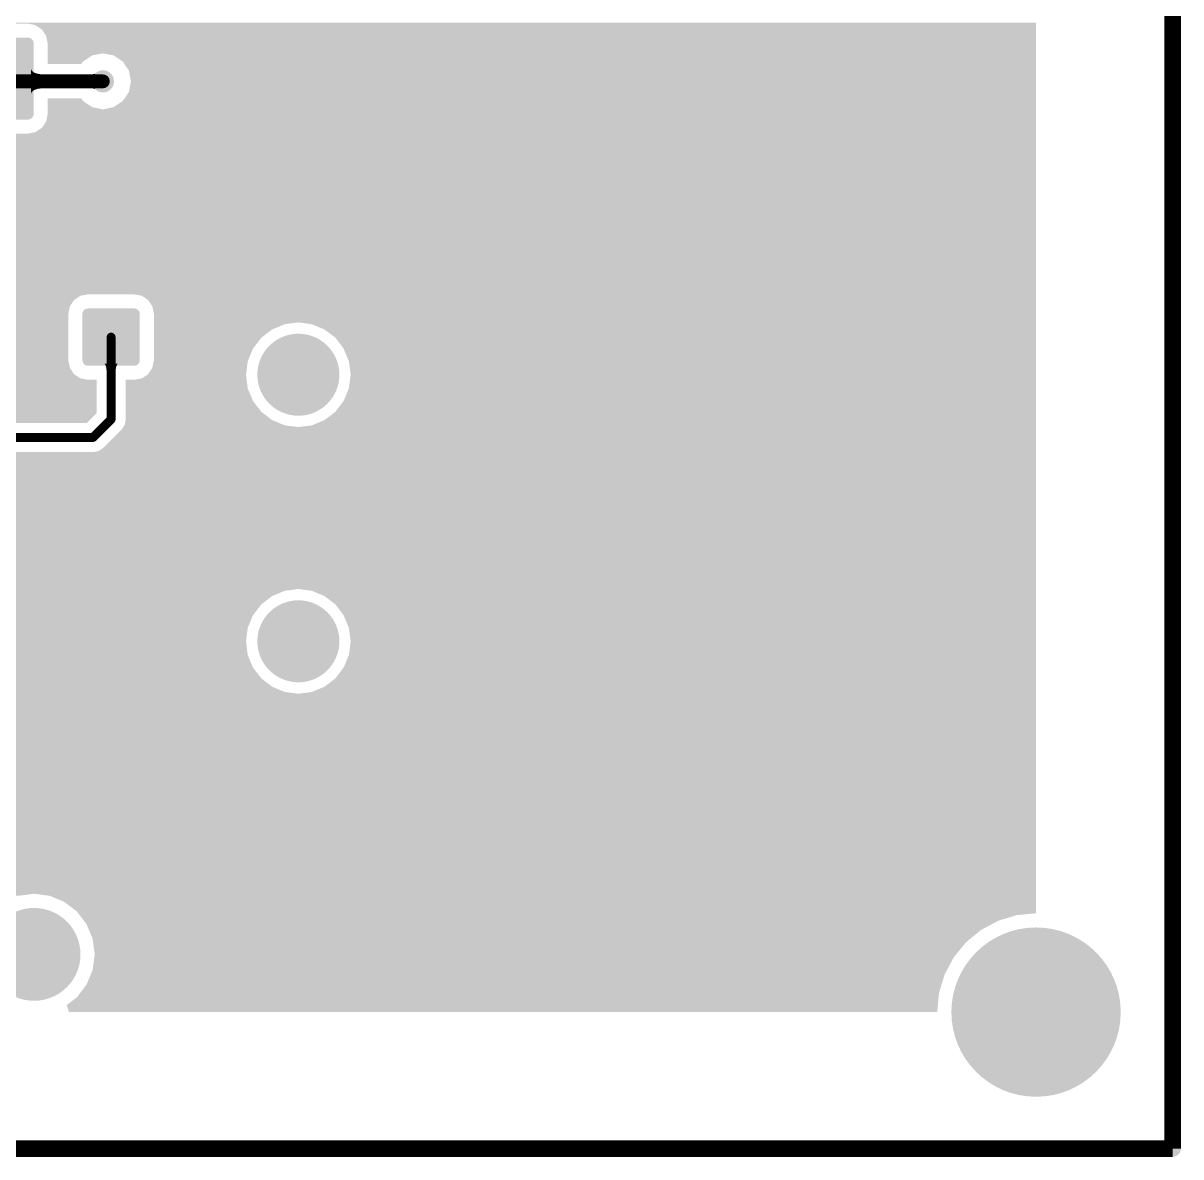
# Model space of a CAD drawing. Header units: millimetres. Extents: x -0.01 to 2.37, y -0.01 to 1.58.
# Drawn here: x 1.534 to 2.368, y -0.006 to 0.811 of the extents above; entities that cross this region are included whole.
import ezdxf

# ---------------------------------------------------------------- set-up
doc = ezdxf.new("R2010")
doc.units = ezdxf.units.MM
doc.layers.get('0').update_dxf_attribs({"linetype": 'CONTINUOUS', "lineweight": 0})
for name, color, linetype, lineweight in [('PCB_KUR_GBL', 10, 'CONTINUOUS', 0), ('PCB_KUR_GBP', 170, 'CONTINUOUS', 0), ('PCB_KUR_GBS', 176, 'CONTINUOUS', 0), ('PCB_KUR_GKO', 130, 'CONTINUOUS', 0), ('PCB_KUR_TXT', 254, 'CONTINUOUS', 0)]:
    doc.layers.add(name, color=color, linetype=linetype, lineweight=lineweight)

# ---------------------------------------------------------------- blocks, each defined once
blk = doc.blocks.new('CUSTOM_5')
for points in [[(-0.02165, 0.0254), (-0.02152, 0.02613), (0.02165, 0.0254), (0.02142, 0.02613)], [(-0.02165, -0.0254), (-0.02165, 0.0254), (0.02165, -0.0254), (0.02165, 0.0254)], [(-0.02152, 0.02613), (-0.02114, 0.02664), (0.02142, 0.02613), (0.02126, 0.02664)], [(-0.02114, 0.02664), (-0.02074, 0.02716), (0.02126, 0.02664), (0.02057, 0.02716)], [(-0.02074, 0.02716), (-0.0199, 0.02742), (0.02057, 0.02716), (0.02023, 0.02742)], [(-0.0199, 0.02742), (-0.0195, 0.02755), (0.02023, 0.02742), (0.0195, 0.02755)], [(-0.02142, -0.02613), (-0.02165, -0.0254), (0.02152, -0.02613), (0.02165, -0.0254)], [(-0.02126, -0.02664), (-0.02142, -0.02613), (0.02114, -0.02664), (0.02152, -0.02613)], [(-0.02057, -0.02716), (-0.02126, -0.02664), (0.02074, -0.02716), (0.02114, -0.02664)], [(-0.02023, -0.02742), (-0.02057, -0.02716), (0.0199, -0.02742), (0.02074, -0.02716)], [(-0.0195, -0.02755), (-0.02023, -0.02742), (0.0195, -0.02755), (0.0199, -0.02742)]]:
    blk.add_solid(points)
blk = doc.blocks.new('CUSTOM_10')
for points in [[(-0.0187, -0.01685), (-0.0187, 0.01685), (0.0187, -0.01685), (0.0187, 0.01685)], [(-0.01865, 0.01685), (-0.0186, 0.01721), (0.01865, 0.01685), (0.01852, 0.01721)], [(-0.0186, 0.01721), (-0.01813, 0.01797), (0.01852, 0.01721), (0.01823, 0.01797)], [(-0.01813, 0.01797), (-0.01797, 0.01823), (0.01823, 0.01797), (0.01782, 0.01823)], [(-0.01797, 0.01823), (-0.01697, 0.0186), (0.01782, 0.01823), (0.01721, 0.0186)], [(-0.01697, 0.0186), (-0.01685, 0.01865), (0.01721, 0.0186), (0.01685, 0.01865)], [(-0.01685, 0.01865), (-0.01685, 0.0187), (0.01685, 0.01865), (0.01685, 0.0187)], [(-0.01852, -0.01721), (-0.01865, -0.01685), (0.0186, -0.01721), (0.01865, -0.01685)], [(-0.01823, -0.01797), (-0.01852, -0.01721), (0.01813, -0.01797), (0.0186, -0.01721)], [(-0.01782, -0.01823), (-0.01823, -0.01797), (0.01797, -0.01823), (0.01813, -0.01797)], [(-0.01721, -0.0186), (-0.01782, -0.01823), (0.01697, -0.0186), (0.01797, -0.01823)], [(-0.01685, -0.01865), (-0.01721, -0.0186), (0.01685, -0.01865), (0.01697, -0.0186)], [(-0.01685, -0.0187), (-0.01685, -0.01865), (0.01685, -0.0187), (0.01685, -0.01865)]]:
    blk.add_solid(points)
blk = doc.blocks.new('ROUND_9')
h = blk.add_hatch(color=256)
edge = h.paths.add_edge_path(flags=0)
edge.add_arc((0, 0), 0.0256, 0, 360)
blk = doc.blocks.new('ROUND_11')
h = blk.add_hatch(color=256)
edge = h.paths.add_edge_path(flags=0)
edge.add_arc((0, 0), 0.0315, 0, 360)
blk = doc.blocks.new('ROUND_12')
h = blk.add_hatch(color=256)
edge = h.paths.add_edge_path(flags=0)
edge.add_arc((0, 0), 0.05905, 0, 360)
blk = doc.blocks.new('ROUND_16')
h = blk.add_hatch(color=256)
edge = h.paths.add_edge_path(flags=0)
edge.add_arc((0, 0), 0.008, 0, 360)
blk = doc.blocks.new('ROUND_7')
h = blk.add_hatch(color=256)
edge = h.paths.add_edge_path(flags=0)
edge.add_arc((0, 0), 0.00325, 0, 360)
blk = doc.blocks.new('ROUND_8')
h = blk.add_hatch(color=256)
edge = h.paths.add_edge_path(flags=0)
edge.add_arc((0, 0), 0.005, 0, 360)
blk = doc.blocks.new('CUSTOM_20')
for points in [[(-0.02365, 0.0254), (-0.02352, 0.02643), (0.02365, 0.0254), (0.02342, 0.02643)], [(-0.02364, 0.02508), (-0.02365, 0.0254), (0.02364, 0.02508), (0.02365, 0.0254)], [(-0.0236, 0.02476), (-0.02364, 0.02508), (0.0236, 0.02476), (0.02364, 0.02508)], [(-0.02352, 0.02643), (-0.02314, 0.02717), (0.02342, 0.02643), (0.02325, 0.02717)], [(-0.02314, 0.02717), (-0.0227, 0.02804), (0.02325, 0.02717), (0.02257, 0.02804)], [(-0.0227, 0.02804), (-0.02198, 0.0286), (0.02257, 0.02804), (0.02214, 0.0286)], [(-0.02198, 0.0286), (-0.02127, 0.02915), (0.02214, 0.0286), (0.02105, 0.02915)], [(-0.02127, 0.02915), (-0.02008, 0.02942), (0.02105, 0.02915), (0.02053, 0.02942)], [(-0.02008, 0.02942), (-0.0195, 0.02955), (0.02053, 0.02942), (0.0195, 0.02955)], [(-0.0236, -0.02476), (-0.0236, 0.02476), (0.0236, -0.02476), (0.0236, 0.02476)], [(-0.02364, -0.02508), (-0.0236, -0.02476), (0.02364, -0.02508), (0.0236, -0.02476)], [(-0.02365, -0.0254), (-0.02364, -0.02508), (0.02365, -0.0254), (0.02364, -0.02508)], [(-0.02342, -0.02643), (-0.02365, -0.0254), (0.02352, -0.02643), (0.02365, -0.0254)], [(-0.02325, -0.02717), (-0.02342, -0.02643), (0.02314, -0.02717), (0.02352, -0.02643)], [(-0.02257, -0.02804), (-0.02325, -0.02717), (0.0227, -0.02804), (0.02314, -0.02717)], [(-0.02214, -0.0286), (-0.02257, -0.02804), (0.02198, -0.0286), (0.0227, -0.02804)], [(-0.02105, -0.02915), (-0.02214, -0.0286), (0.02127, -0.02915), (0.02198, -0.0286)], [(-0.02053, -0.02942), (-0.02105, -0.02915), (0.02008, -0.02942), (0.02127, -0.02915)], [(-0.0195, -0.02955), (-0.02053, -0.02942), (0.0195, -0.02955), (0.02008, -0.02942)]]:
    blk.add_solid(points)
blk = doc.blocks.new('CUSTOM_28')
for points in [[(-0.02065, 0.01685), (-0.02058, 0.01751), (0.02065, 0.01685), (0.02049, 0.01751)], [(-0.02065, 0.0168), (-0.02065, 0.01685), (0.02065, 0.0168), (0.02065, 0.01685)], [(-0.02065, -0.0168), (-0.02065, 0.0168), (0.02065, -0.0168), (0.02065, 0.0168)], [(-0.02058, 0.01751), (-0.02013, 0.01854), (0.02049, 0.01751), (0.02023, 0.01854)], [(-0.02013, 0.01854), (-0.01988, 0.0191), (0.02023, 0.01854), (0.01976, 0.0191)], [(-0.01988, 0.0191), (-0.01896, 0.01987), (0.01976, 0.0191), (0.0191, 0.01987)], [(-0.01896, 0.01987), (-0.01854, 0.02022), (0.0191, 0.01987), (0.01831, 0.02022)], [(-0.01854, 0.02022), (-0.01711, 0.02057), (0.01831, 0.02022), (0.01751, 0.02057)], [(-0.01711, 0.02057), (-0.01685, 0.02064), (0.01751, 0.02057), (0.01685, 0.02064)], [(-0.01685, 0.02064), (-0.01685, 0.02065), (0.01685, 0.02064), (0.01685, 0.02065)], [(-0.02065, -0.01685), (-0.02065, -0.0168), (0.02065, -0.01685), (0.02065, -0.0168)], [(-0.02049, -0.01751), (-0.02065, -0.01685), (0.02058, -0.01751), (0.02065, -0.01685)], [(-0.02023, -0.01854), (-0.02049, -0.01751), (0.02013, -0.01854), (0.02058, -0.01751)], [(-0.01976, -0.0191), (-0.02023, -0.01854), (0.01988, -0.0191), (0.02013, -0.01854)], [(-0.0191, -0.01987), (-0.01976, -0.0191), (0.01896, -0.01987), (0.01988, -0.0191)], [(-0.01831, -0.02022), (-0.0191, -0.01987), (0.01854, -0.02022), (0.01896, -0.01987)], [(-0.01751, -0.02057), (-0.01831, -0.02022), (0.01711, -0.02057), (0.01854, -0.02022)], [(-0.01685, -0.02064), (-0.01751, -0.02057), (0.01685, -0.02064), (0.01711, -0.02057)], [(-0.01685, -0.02065), (-0.01685, -0.02064), (0.01685, -0.02065), (0.01685, -0.02064)]]:
    blk.add_solid(points)
blk = doc.blocks.new('ROUND_17')
h = blk.add_hatch(color=256)
edge = h.paths.add_edge_path(flags=0)
edge.add_arc((0, 0), 0.02955, 0, 360)
blk = doc.blocks.new('ROUND_21')
h = blk.add_hatch(color=256)
edge = h.paths.add_edge_path(flags=0)
edge.add_arc((0, 0), 0.03345, 0, 360)
blk = doc.blocks.new('ROUND_22')
h = blk.add_hatch(color=256)
edge = h.paths.add_edge_path(flags=0)
edge.add_arc((0, 0), 0.061, 0, 360)
blk = doc.blocks.new('ROUND_3')
h = blk.add_hatch(color=256)
edge = h.paths.add_edge_path(flags=0)
edge.add_arc((0, 0), 0.0059, 0, 360)
blk = doc.blocks.new('ROUND_79')
h = blk.add_hatch(color=256)
edge = h.paths.add_edge_path(flags=0)
edge.add_arc((0, 0), 0.01575, 0, 360)
blk = doc.blocks.new('ROUND_14')
h = blk.add_hatch(color=256)
edge = h.paths.add_edge_path(flags=0)
edge.add_arc((0, 0), 0.0197, 0, 360)

msp = doc.modelspace()

# ---------------------------------------------------------------- linework, layer by layer
at = {"layer": 'PCB_KUR_GBL', "lineweight": 211}
for points, const_width in [([(1.52, 0.7691), (1.5916, 0.7691)], 0.01), ([(1.5975, 0.5255), (1.5975, 0.5848)], 0.0065), ([(1.5845, 0.5125), (1.5975, 0.5255)], 0.0065), ([(1.4814, 0.5125), (1.5845, 0.5125)], 0.0065)]:
    msp.add_lwpolyline(points, dxfattribs=dict(at, const_width=const_width))
at = {"layer": 'PCB_KUR_GBL'}
for points in [[(1.1195, 0.8107), (1.1195, 0.8114), (2.2638, 0.8107), (2.2638, 0.8114)], [(1.543, 0.8096), (1.5376, 0.8107), (2.2638, 0.8096), (2.2638, 0.8107)], [(1.5476, 0.8065), (1.543, 0.8096), (2.2638, 0.8065), (2.2638, 0.8096)], [(1.5507, 0.8019), (1.5476, 0.8065), (2.2638, 0.8019), (2.2638, 0.8065)], [(1.5518, 0.7964), (1.5507, 0.8019), (2.2638, 0.7964), (2.2638, 0.8019)], [(1.5518, 0.7893), (1.5518, 0.7964), (2.2638, 0.7893), (2.2638, 0.7964)], [(1.5518, 0.7878), (1.5518, 0.7893), (1.5839, 0.7878), (1.5916, 0.7893)], [(1.5518, 0.7834), (1.5518, 0.7878), (1.5773, 0.7834), (1.5839, 0.7878)], [(1.5993, 0.7878), (1.5916, 0.7893), (2.2638, 0.7878), (2.2638, 0.7893)], [(1.6059, 0.7834), (1.5993, 0.7878), (2.2638, 0.7834), (2.2638, 0.7878)], [(1.5397, 0.7782), (1.5397, 0.77907), (1.5398, 0.7782), (1.5397, 0.77907)], [(1.5397, 0.7773), (1.5397, 0.7782), (1.5401, 0.7773), (1.5398, 0.7782)], [(1.5397, 0.7766), (1.5397, 0.7773), (1.5406, 0.7766), (1.5401, 0.7773)], [(1.5397, 0.7759), (1.5397, 0.7766), (1.5413, 0.7759), (1.5406, 0.7766)], [(1.5397, 0.7754), (1.5397, 0.7759), (1.5422, 0.7754), (1.5413, 0.7759)], [(1.5518, 0.7815), (1.5518, 0.7834), (1.576, 0.7815), (1.5773, 0.7834)], [(1.6103, 0.7769), (1.6059, 0.7834), (2.2638, 0.7769), (2.2638, 0.7834)], [(1.6118, 0.7691), (1.6103, 0.7769), (2.2638, 0.7691), (2.2638, 0.7769)], [(1.5397, 0.7749), (1.5397, 0.7754), (1.5433, 0.7749), (1.5422, 0.7754)], [(1.5397, 0.7746), (1.5397, 0.7749), (1.5446, 0.7746), (1.5433, 0.7749)], [(1.5397, 0.7743), (1.5397, 0.7746), (1.5461, 0.7743), (1.5446, 0.7746)], [(1.5397, 0.7742), (1.5397, 0.7743), (1.5479, 0.7742), (1.5461, 0.7743)], [(1.5397, 0.7741), (1.5397, 0.7742), (1.5498, 0.7741), (1.5479, 0.7742)], [(1.5397, 0.7641), (1.5397, 0.7741), (1.5498, 0.7641), (1.5498, 0.7741)], [(1.5806, 0.7641), (1.5806, 0.7741), (1.5859, 0.7641), (1.5859, 0.7741)], [(1.5815, 0.7741), (1.5848, 0.7743), (1.5859, 0.7741), (1.5859, 0.7743)], [(1.5848, 0.7743), (1.5852, 0.7744), (1.5859, 0.7743), (1.5859, 0.7744)], [(1.5852, 0.7744), (1.5855, 0.7745), (1.5859, 0.7744), (1.5859, 0.7745)], [(1.5855, 0.7745), (1.5857, 0.7746), (1.5859, 0.7745), (1.5859, 0.7746)], [(1.5857, 0.7746), (1.5859, 0.7747), (1.5859, 0.7746), (1.5859, 0.7747)], [(1.6103, 0.7614), (1.6118, 0.7691), (2.2638, 0.7614), (2.2638, 0.7691)], [(1.5397, 0.7639), (1.5397, 0.7641), (1.5461, 0.7639), (1.5479, 0.7641)], [(1.5397, 0.7637), (1.5397, 0.7639), (1.5446, 0.7637), (1.5461, 0.7639)], [(1.5397, 0.7633), (1.5397, 0.7637), (1.5433, 0.7633), (1.5446, 0.7637)], [(1.5397, 0.7629), (1.5397, 0.7633), (1.5422, 0.7629), (1.5433, 0.7633)], [(1.5397, 0.7623), (1.5397, 0.7629), (1.5413, 0.7623), (1.5422, 0.7629)], [(1.5397, 0.7617), (1.5397, 0.7623), (1.5406, 0.7617), (1.5413, 0.7623)], [(1.5397, 0.7609), (1.5397, 0.7617), (1.5401, 0.7609), (1.5406, 0.7617)], [(1.5397, 0.7601), (1.5397, 0.7609), (1.5398, 0.7601), (1.5401, 0.7609)], [(1.5397, 0.75913), (1.5397, 0.7601), (1.5397, 0.75913), (1.5398, 0.7601)], [(1.5843, 0.764), (1.583, 0.7641), (1.5859, 0.764), (1.5859, 0.7641)], [(1.5848, 0.7639), (1.5843, 0.764), (1.5859, 0.7639), (1.5859, 0.764)], [(1.5852, 0.7638), (1.5848, 0.7639), (1.5859, 0.7638), (1.5859, 0.7639)], [(1.5857, 0.7636), (1.5855, 0.7638), (1.5859, 0.7636), (1.5859, 0.7638)], [(1.5859, 0.7635), (1.5857, 0.7636), (1.5859, 0.7635), (1.5859, 0.7636)], [(1.6059, 0.7549), (1.6103, 0.7614), (2.2638, 0.7549), (2.2638, 0.7614)], [(1.5518, 0.7549), (1.5518, 0.7568), (1.5773, 0.7549), (1.576, 0.7568)], [(1.5518, 0.7505), (1.5518, 0.7549), (1.5839, 0.7505), (1.5773, 0.7549)], [(1.5993, 0.7505), (1.6059, 0.7549), (2.2638, 0.7505), (2.2638, 0.7549)], [(1.5507, 0.7402), (1.5518, 0.7457), (2.2638, 0.7402), (2.2638, 0.7457)], [(1.5518, 0.7489), (1.5518, 0.7505), (1.5916, 0.7489), (1.5839, 0.7505)], [(1.5518, 0.7457), (1.5518, 0.7489), (2.2638, 0.7457), (2.2638, 0.7489)], [(1.5916, 0.7489), (1.5993, 0.7505), (2.2638, 0.7489), (2.2638, 0.7505)], [(1.543, 0.7325), (1.5476, 0.7356), (2.2638, 0.7325), (2.2638, 0.7356)], [(1.5476, 0.7356), (1.5507, 0.7402), (2.2638, 0.7356), (2.2638, 0.7402)], [(1.2385, 0.6867), (1.2385, 0.7314), (2.2638, 0.6867), (2.2638, 0.7314)], [(1.5376, 0.7314), (1.543, 0.7325), (2.2638, 0.7314), (2.2638, 0.7325)], [(1.2375, 0.6812), (1.2385, 0.6867), (2.2638, 0.6812), (2.2638, 0.6867)], [(1.2297, 0.6735), (1.2344, 0.6766), (2.2638, 0.6735), (2.2638, 0.6766)], [(1.2344, 0.6766), (1.2375, 0.6812), (2.2638, 0.6766), (2.2638, 0.6812)], [(1.13506, 0.6621), (1.12472, 0.6724), (2.2638, 0.6621), (2.2638, 0.6724)], [(1.2243, 0.6724), (1.2297, 0.6735), (2.2638, 0.6724), (2.2638, 0.6735)], [(1.224, 0.6611), (1.2187, 0.6621), (2.2638, 0.6611), (2.2638, 0.6621)], [(1.2285, 0.658), (1.224, 0.6611), (2.2638, 0.658), (2.2638, 0.6611)], [(1.2316, 0.6535), (1.2285, 0.658), (2.2638, 0.6535), (2.2638, 0.658)], [(1.2326, 0.6482), (1.2316, 0.6535), (2.2638, 0.6482), (2.2638, 0.6535)], [(1.2326, 0.6156), (1.2326, 0.6482), (2.2638, 0.6156), (2.2638, 0.6482)], [(1.23008, 0.607), (1.2316, 0.6092), (1.5678, 0.607), (1.56927, 0.6092)], [(1.2316, 0.6092), (1.23203, 0.6115), (1.56927, 0.6092), (1.5708, 0.6115)], [(1.23203, 0.6115), (1.2326, 0.6145), (1.5708, 0.6115), (1.57525, 0.6145)], [(1.2326, 0.6146), (1.2326, 0.6156), (1.5754, 0.6146), (1.5807, 0.6156)], [(1.2326, 0.6156), (1.2326, 0.6156), (1.5807, 0.6156), (1.6143, 0.6156)], [(1.2326, 0.6145), (1.2326, 0.6146), (1.57525, 0.6145), (1.5754, 0.6146)], [(1.6197, 0.6146), (1.6143, 0.6156), (2.2638, 0.6146), (2.2638, 0.6156)], [(1.6242, 0.6115), (1.6197, 0.6146), (2.2638, 0.6115), (2.2638, 0.6146)], [(1.6272, 0.607), (1.6242, 0.6115), (2.2638, 0.607), (2.2638, 0.6115)], [(1.1005, 0.568), (1.1005, 0.6006), (1.5667, 0.568), (1.5667, 0.6006)], [(1.2187, 0.6006), (1.224, 0.6016), (1.5667, 0.6006), (1.5667, 0.6016)], [(1.224, 0.6016), (1.22414, 0.6017), (1.5667, 0.6016), (1.5667, 0.6017)], [(1.22414, 0.6017), (1.2285, 0.6047), (1.5667, 0.6017), (1.56732, 0.6047)], [(1.2285, 0.6047), (1.23008, 0.607), (1.56732, 0.6047), (1.5678, 0.607)], [(1.6283, 0.6017), (1.6272, 0.607), (2.2638, 0.6017), (2.2638, 0.607)], [(1.6283, 0.5954), (1.6283, 0.6017), (2.2638, 0.5954), (2.2638, 0.6017)], [(1.6283, 0.5941), (1.6283, 0.5954), (1.7226, 0.5941), (1.7324, 0.5954)], [(1.6283, 0.5903), (1.6283, 0.5941), (1.7135, 0.5903), (1.7226, 0.5941)], [(1.7421, 0.5941), (1.7324, 0.5954), (2.2638, 0.5941), (2.2638, 0.5954)], [(1.7512, 0.5903), (1.7421, 0.5941), (2.2638, 0.5903), (2.2638, 0.5941)], [(1.6283, 0.5844), (1.6283, 0.5903), (1.7057, 0.5844), (1.7135, 0.5903)], [(1.6283, 0.5765), (1.6283, 0.5844), (1.6997, 0.5765), (1.7057, 0.5844)], [(1.7591, 0.5844), (1.7512, 0.5903), (2.2638, 0.5844), (2.2638, 0.5903)], [(1.765, 0.5765), (1.7591, 0.5844), (2.2638, 0.5765), (2.2638, 0.5844)], [(1.6283, 0.568), (1.6283, 0.5765), (1.69615, 0.568), (1.6997, 0.5765)], [(1.7688, 0.5674), (1.765, 0.5765), (2.2638, 0.5674), (2.2638, 0.5765)], [(1.1005, 0.5627), (1.1005, 0.568), (1.5678, 0.5627), (1.5667, 0.568)], [(1.6272, 0.5627), (1.62818, 0.5674), (1.69532, 0.5627), (1.6959, 0.5674)], [(1.62818, 0.5674), (1.6283, 0.568), (1.6959, 0.5674), (1.69615, 0.568)], [(1.7701, 0.5577), (1.7688, 0.5674), (2.2638, 0.5577), (2.2638, 0.5674)], [(1.1005, 0.5581), (1.1005, 0.5627), (1.5708, 0.5581), (1.5678, 0.5627)], [(1.5922, 0.566), (1.5916, 0.5662), (1.6028, 0.566), (1.6034, 0.5662)], [(1.5927, 0.5656), (1.5922, 0.566), (1.6024, 0.5656), (1.6028, 0.566)], [(1.5931, 0.5652), (1.5927, 0.5656), (1.6019, 0.5652), (1.6024, 0.5656)], [(1.5935, 0.5646), (1.5931, 0.5652), (1.6016, 0.5646), (1.6019, 0.5652)], [(1.5937, 0.5638), (1.5935, 0.5646), (1.6013, 0.5638), (1.6016, 0.5646)], [(1.594, 0.563), (1.5937, 0.5638), (1.6011, 0.563), (1.6013, 0.5638)], [(1.5941, 0.562), (1.594, 0.563), (1.6009, 0.562), (1.6011, 0.563)], [(1.5942, 0.5609), (1.5941, 0.562), (1.6008, 0.5609), (1.6009, 0.562)], [(1.5943, 0.5596), (1.5942, 0.5609), (1.6008, 0.5596), (1.6008, 0.5609)], [(1.6242, 0.5581), (1.6272, 0.5627), (1.69475, 0.5581), (1.69532, 0.5627)], [(1.1005, 0.5551), (1.1005, 0.5581), (1.5754, 0.5551), (1.5708, 0.5581)], [(1.1005, 0.5548), (1.1005, 0.5551), (1.57698, 0.5548), (1.5754, 0.5551)], [(1.1012, 0.5541), (1.1005, 0.5548), (1.5807, 0.5541), (1.577, 0.5548)], [(1.1005, 0.5548), (1.1005, 0.5548), (1.577, 0.5548), (1.57698, 0.5548)], [(1.1012, 0.5541), (1.1012, 0.5541), (1.587, 0.5541), (1.5807, 0.5541)], [(1.12267, 0.5327), (1.10121, 0.5541), (1.587, 0.5327), (1.587, 0.5541)], [(1.6081, 0.5479), (1.6081, 0.5541), (1.6959, 0.5479), (1.69514, 0.5541)], [(1.6143, 0.5541), (1.6197, 0.5551), (1.69514, 0.5541), (1.69502, 0.5551)], [(1.6197, 0.5551), (1.6236, 0.5577), (1.69502, 0.5551), (1.6947, 0.5577)], [(1.6236, 0.5577), (1.6242, 0.5581), (1.6947, 0.5577), (1.69475, 0.5581)], [(1.7688, 0.5479), (1.7701, 0.5577), (2.2638, 0.5479), (2.2638, 0.5577)], [(1.6081, 0.5388), (1.6081, 0.5479), (1.6997, 0.5388), (1.6959, 0.5479)], [(1.765, 0.5388), (1.7688, 0.5479), (2.2638, 0.5388), (2.2638, 0.5479)], [(1.6081, 0.531), (1.6081, 0.5388), (1.7057, 0.531), (1.6997, 0.5388)], [(1.7591, 0.531), (1.765, 0.5388), (2.2638, 0.531), (2.2638, 0.5388)], [(1.4891, 0.5311), (1.4814, 0.5327), (1.587, 0.5311), (1.587, 0.5327)], [(1.4909, 0.5299), (1.4891, 0.5311), (1.587, 0.5299), (1.587, 0.5311)], [(1.4957, 0.5267), (1.4909, 0.5299), (1.5838, 0.5267), (1.587, 0.5299)], [(1.4982, 0.523), (1.4957, 0.5267), (1.5801, 0.523), (1.5838, 0.5267)], [(1.608, 0.525), (1.6081, 0.5255), (1.7135, 0.525), (1.71285, 0.5255)], [(1.6081, 0.5255), (1.6081, 0.531), (1.71285, 0.5255), (1.7057, 0.531)], [(1.7512, 0.525), (1.7591, 0.531), (2.2638, 0.525), (2.2638, 0.531)], [(1.5919, 0.505), (1.605, 0.5181), (2.2638, 0.505), (2.2638, 0.5181)], [(1.605, 0.5181), (1.60629, 0.52), (2.2638, 0.5181), (2.2638, 0.52)], [(1.60629, 0.52), (1.6071, 0.5212), (1.7324, 0.52), (1.7226, 0.5212)], [(1.6071, 0.5212), (1.6073, 0.5215), (1.7226, 0.5212), (1.72188, 0.5215)], [(1.6073, 0.5215), (1.608, 0.525), (1.72188, 0.5215), (1.7135, 0.525)], [(1.7324, 0.52), (1.7421, 0.5212), (2.2638, 0.52), (2.2638, 0.5212)], [(1.7421, 0.5212), (1.7512, 0.525), (2.2638, 0.5212), (2.2638, 0.525)], [(1.4957, 0.4982), (1.4982, 0.5019), (2.2638, 0.4982), (2.2638, 0.5019)], [(1.5845, 0.5019), (1.5885, 0.5027), (2.2638, 0.5019), (2.2638, 0.5027)], [(1.5885, 0.5027), (1.5919, 0.505), (2.2638, 0.5027), (2.2638, 0.505)], [(0.892, 0.4894), (0.89635, 0.4923), (2.2638, 0.4894), (2.2638, 0.4923)], [(1.4814, 0.4923), (1.4891, 0.4938), (2.2638, 0.4923), (2.2638, 0.4938)], [(1.4891, 0.4938), (1.4957, 0.4982), (2.2638, 0.4938), (2.2638, 0.4982)], [(0.405, 0.425), (0.405, 0.4884), (2.2638, 0.425), (2.2638, 0.4884)], [(0.8867, 0.4884), (0.892, 0.4894), (2.2638, 0.4884), (2.2638, 0.4894)], [(0.582, 0.4033), (0.582, 0.425), (2.2638, 0.4033), (2.2638, 0.425)], [(0.582, 0.402), (0.582, 0.4033), (1.7226, 0.402), (1.7324, 0.4033)], [(0.582, 0.3982), (0.582, 0.402), (1.7135, 0.3982), (1.7226, 0.402)], [(1.7421, 0.402), (1.7324, 0.4033), (2.2638, 0.402), (2.2638, 0.4033)], [(1.7512, 0.3982), (1.7421, 0.402), (2.2638, 0.3982), (2.2638, 0.402)], [(0.582, 0.3922), (0.582, 0.3982), (1.7057, 0.3922), (1.7135, 0.3982)], [(0.582, 0.3844), (0.582, 0.3922), (1.6997, 0.3844), (1.7057, 0.3922)], [(1.7591, 0.3922), (1.7512, 0.3982), (2.2638, 0.3922), (2.2638, 0.3982)], [(1.765, 0.3844), (1.7591, 0.3922), (2.2638, 0.3844), (2.2638, 0.3922)], [(0.582, 0.3753), (0.582, 0.3844), (1.6959, 0.3753), (1.6997, 0.3844)], [(1.7688, 0.3753), (1.765, 0.3844), (2.2638, 0.3753), (2.2638, 0.3844)], [(0.582, 0.3656), (0.582, 0.3753), (1.6947, 0.3656), (1.6959, 0.3753)], [(1.7701, 0.3656), (1.7688, 0.3753), (2.2638, 0.3656), (2.2638, 0.3753)], [(0.582, 0.3558), (0.582, 0.3656), (1.6959, 0.3558), (1.6947, 0.3656)], [(1.7688, 0.3558), (1.7701, 0.3656), (2.2638, 0.3558), (2.2638, 0.3656)], [(0.582, 0.3467), (0.582, 0.3558), (1.6997, 0.3467), (1.6959, 0.3558)], [(1.765, 0.3467), (1.7688, 0.3558), (2.2638, 0.3467), (2.2638, 0.3558)], [(0.582, 0.3389), (0.582, 0.3467), (1.7057, 0.3389), (1.6997, 0.3467)], [(1.7591, 0.3389), (1.765, 0.3467), (2.2638, 0.3389), (2.2638, 0.3467)], [(0.582, 0.3329), (0.582, 0.3389), (1.7135, 0.3329), (1.7057, 0.3389)], [(1.7512, 0.3329), (1.7591, 0.3389), (2.2638, 0.3329), (2.2638, 0.3389)], [(0.582, 0.3291), (0.582, 0.3329), (1.7226, 0.3291), (1.7135, 0.3329)], [(0.582, 0.3278), (0.582, 0.3291), (1.7324, 0.3278), (1.7226, 0.3291)], [(0.582, 0.1837), (0.582, 0.3278), (2.2638, 0.1837), (2.2638, 0.3278)], [(1.7324, 0.3278), (1.7421, 0.3291), (2.2638, 0.3278), (2.2638, 0.3291)], [(1.7421, 0.3291), (1.7512, 0.3329), (2.2638, 0.3291), (2.2638, 0.3329)], [(1.4533, 0.1822), (1.442, 0.1837), (1.5307, 0.1822), (1.542, 0.1837)], [(1.5533, 0.1822), (1.542, 0.1837), (2.2638, 0.1822), (2.2638, 0.1837)], [(1.5638, 0.1778), (1.5533, 0.1822), (2.2638, 0.1778), (2.2638, 0.1822)], [(1.5729, 0.1709), (1.5638, 0.1778), (2.2638, 0.1709), (2.2638, 0.1778)], [(1.57389, 0.1696), (1.5729, 0.1709), (2.2638, 0.1696), (2.2638, 0.1709)], [(1.57487, 0.1683), (1.57389, 0.1696), (2.2499, 0.1683), (2.2638, 0.1696)], [(1.57798, 0.1642), (1.57487, 0.1683), (2.2365, 0.1642), (2.2499, 0.1683)], [(1.5798, 0.1618), (1.57798, 0.1642), (2.23203, 0.1618), (2.2365, 0.1642)], [(1.58156, 0.1576), (1.5798, 0.1618), (2.2242, 0.1576), (2.23203, 0.1618)], [(1.5842, 0.1513), (1.58156, 0.1576), (2.21647, 0.1513), (2.2242, 0.1576)], [(1.58453, 0.1488), (1.5842, 0.1513), (2.2134, 0.1488), (2.21647, 0.1513)], [(1.5857, 0.14), (1.58453, 0.1488), (2.20623, 0.14), (2.2134, 0.1488)], [(1.5842, 0.1287), (1.58543, 0.138), (2.19961, 0.1287), (2.2046, 0.138)], [(1.58543, 0.138), (1.5857, 0.14), (2.2046, 0.138), (2.20623, 0.14)], [(1.5798, 0.1182), (1.58294, 0.1257), (2.19571, 0.1182), (2.198, 0.1257)], [(1.58294, 0.1257), (1.5842, 0.1287), (2.198, 0.1257), (2.19961, 0.1287)], [(1.57533, 0.1123), (1.5798, 0.1182), (2.1939, 0.1123), (2.19571, 0.1182)], [(1.5655, 0.1034), (1.5729, 0.1091), (2.19307, 0.1034), (2.1936, 0.1091)], [(1.5729, 0.1091), (1.57533, 0.1123), (2.1936, 0.1091), (2.1939, 0.1123)], [(1.5672, 0.0984), (1.5655, 0.1034), (2.1926, 0.0984), (2.19307, 0.1034)]]:
    msp.add_solid(points, dxfattribs=at)
at = {"layer": 'PCB_KUR_GKO', "lineweight": 211, "const_width": 0.0118}
for points in [[(2.3622, 0), (2.3622, 1.5748)], [(0, 0), (2.3622, 0)]]:
    msp.add_lwpolyline(points, dxfattribs=at)

# ---------------------------------------------------------------- block references
at = {"layer": 'PCB_KUR_GBL'}
for name, p in [('CUSTOM_5', (1.5181, 0.7711)), ('ROUND_16', (1.5916, 0.7691)), ('ROUND_8', (1.5916, 0.7691)), ('CUSTOM_10', (1.5975, 0.6419)), ('CUSTOM_10', (1.5975, 0.5848)), ('ROUND_7', (1.5975, 0.5848)), ('ROUND_9', (1.7324, 0.5577)), ('ROUND_7', (1.5975, 0.5255)), ('ROUND_7', (1.5845, 0.5125)), ('ROUND_7', (1.5845, 0.5125)), ('ROUND_9', (1.7324, 0.3656)), ('ROUND_11', (1.542, 0.14)), ('ROUND_11', (1.642, 0.14)), ('ROUND_12', (2.2638, 0.0984))]:
    msp.add_blockref(name, p, dxfattribs=at)
at = {"layer": 'PCB_KUR_GBP'}
for name, p in [('CUSTOM_5', (1.5181, 0.7711)), ('CUSTOM_10', (1.5975, 0.6419)), ('CUSTOM_10', (1.5975, 0.5848))]:
    msp.add_blockref(name, p, dxfattribs=at)
at = {"layer": 'PCB_KUR_GBS'}
for name, p in [('CUSTOM_20', (1.5181, 0.7711)), ('CUSTOM_28', (1.5975, 0.6419)), ('CUSTOM_28', (1.5975, 0.5848)), ('ROUND_17', (1.7324, 0.5577)), ('ROUND_17', (1.7324, 0.3656)), ('ROUND_21', (1.542, 0.14)), ('ROUND_21', (1.642, 0.14)), ('ROUND_22', (2.2638, 0.0984))]:
    msp.add_blockref(name, p, dxfattribs=at)
at = {"layer": 'PCB_KUR_GKO'}
msp.add_blockref('ROUND_3', (2.3622, 0), dxfattribs=at)
msp.add_blockref('ROUND_3', (2.3622, 0), dxfattribs=at)
at = {"layer": 'PCB_KUR_TXT'}
for name, p in [('ROUND_8', (1.5916, 0.7691)), ('ROUND_79', (1.7324, 0.5577)), ('ROUND_79', (1.7324, 0.3656)), ('ROUND_14', (1.542, 0.14)), ('ROUND_14', (1.642, 0.14)), ('ROUND_12', (2.2638, 0.0984))]:
    msp.add_blockref(name, p, dxfattribs=at)

doc.saveas('drawing.dxf')
